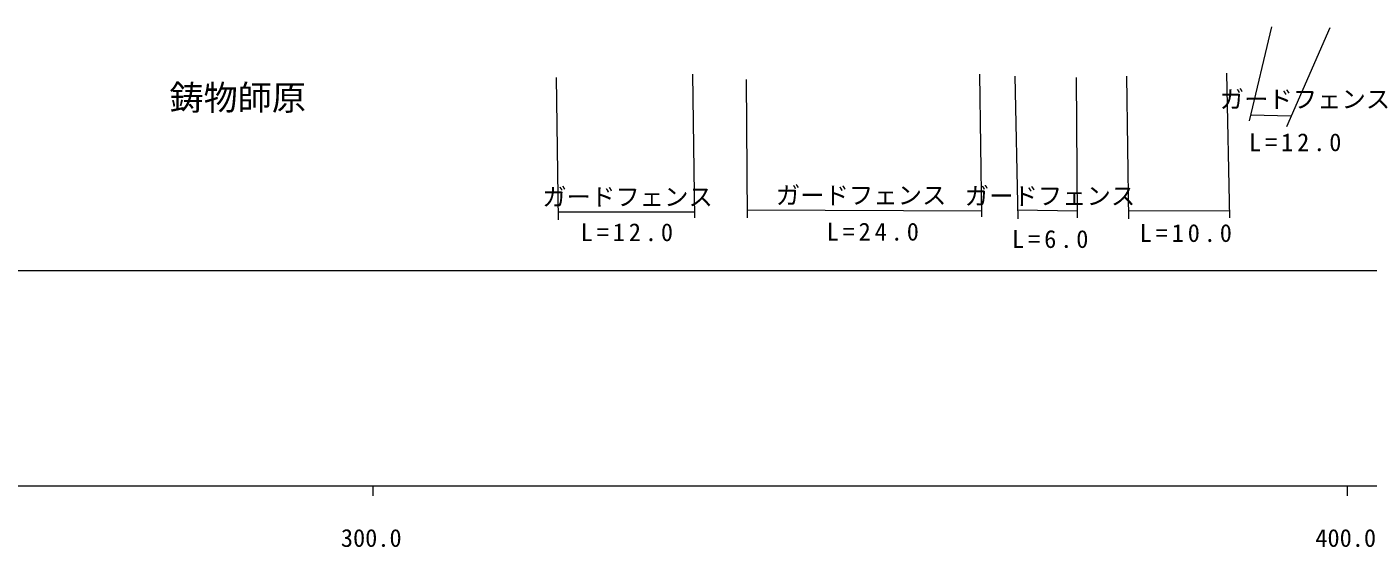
# Model space of a CAD drawing. Units: millimetres, scale not verified. Extents: x 40000 to 680000, y 20000 to 380000.
# Drawn here: x 332490 to 470142, y 198715 to 252123 of the extents above; entities that cross this region are included whole.
import ezdxf
from ezdxf.enums import TextEntityAlignment as Align

# ---------------------------------------------------------------- set-up
doc = ezdxf.new("R2010")
doc.units = ezdxf.units.MM
doc.header["$LTSCALE"] = 1000
doc.layers.add('S-BGD', color=7, linetype='Continuous', lineweight=13)
doc.layers.add('S-BGD-HTXT', color=7, linetype='Continuous', lineweight=13)
doc.styles.add('ＭＳ ゴシック', font='')
doc.styles.get('ＭＳ ゴシック').set_extended_font_data('MS Gothic')

msp = doc.modelspace()

# ---------------------------------------------------------------- linework, layer by layer
at = {"layer": 'S-BGD'}
for p, q in [((460209, 252123), (457928, 242479)), ((466223, 252019), (461764, 241857)), ((386808, 246938), (387015, 232317)), ((400807, 247249), (401014, 232525)), ((406303, 246731), (406406, 232525)), ((430256, 247249), (430464, 232628)), ((433886, 247042), (434197, 232421)), ((440165, 246938), (440269, 232525)), ((445350, 247042), (445557, 232421)), ((455616, 247353), (455927, 232525)), ((458069, 243076), (462256, 242978)), ((387003, 233146), (401005, 233150)), ((406400, 233353), (430455, 233250)), ((434177, 233352), (440263, 233252)), ((445545, 233251), (455911, 233254)), ((68546, 227107), (480296, 227107))]:
    msp.add_line(p, q, dxfattribs=at)
at = {"layer": 'S-BGD-HTXT'}
for p, q in [((40000, 205000), (579000, 205000)), ((368000, 205000), (368000, 204000)), ((468000, 205000), (468000, 204000))]:
    msp.add_line(p, q, dxfattribs=at)

# ---------------------------------------------------------------- texts
at = {"layer": 'S-BGD', "style": 'ＭＳ ゴシック'}
for s, height, p in [('鋳物師原', 2566, (347135, 242802)), ('ガードフェンス', 1833, (454902, 243233)), ('ガードフェンス', 1833, (385385, 233207)), ('ガードフェンス', 1833, (409354, 233372)), ('ガードフェンス', 1833, (428738, 233303))]:
    msp.add_text(s, height=height, dxfattribs=at).set_placement(p, align=Align.BOTTOM_LEFT)
at = {"layer": 'S-BGD', "char_height": 1833, "attachment_point": 7, "style": 'ＭＳ ゴシック'}
for s, insert in [('\\T1.32;L=12.0', (457916, 239330)), ('\\T1.32;L=12.0', (389330, 230095)), ('\\T1.32;L=24.0', (414559, 230153)), ('\\T1.32;L=6.0', (433600, 229400)), ('\\T1.32;L=10.0', (446683, 230016))]:
    msp.add_mtext(s, dxfattribs=dict(at, insert=insert))
at = {"layer": 'S-BGD-HTXT', "style": 'ＭＳ ゴシック'}
for s, p in [('300.0', (364719, 198195)), ('400.0', (464719, 198195))]:
    msp.add_text(s, height=1833, dxfattribs=at).set_placement(p, align=Align.BOTTOM_LEFT)

doc.saveas('drawing.dxf')
